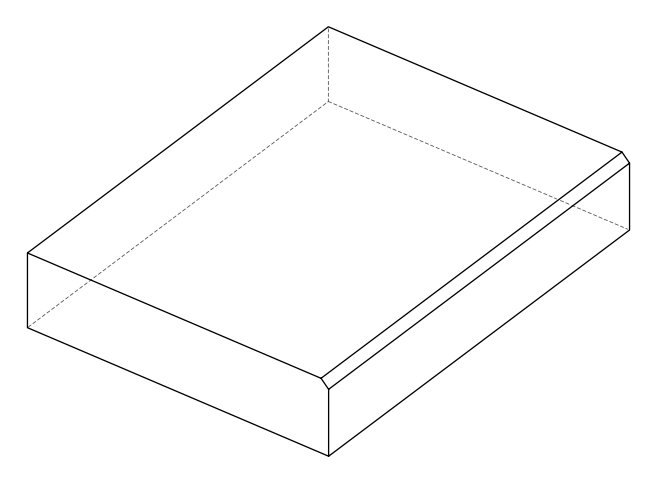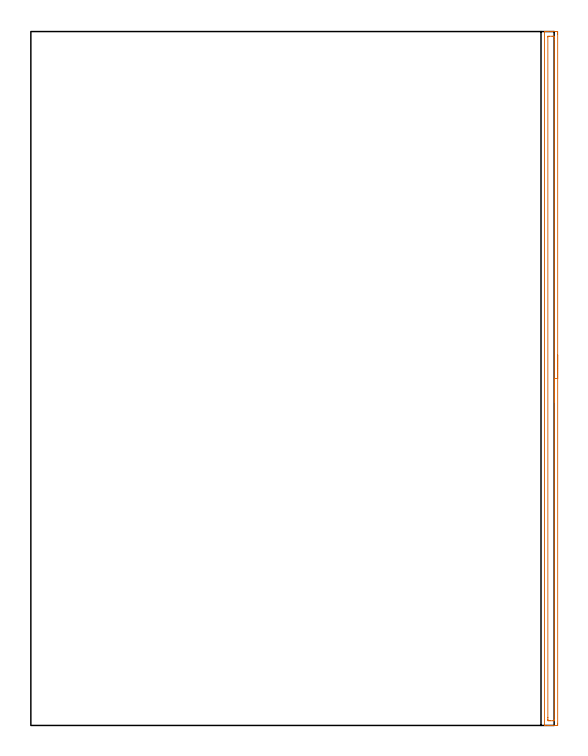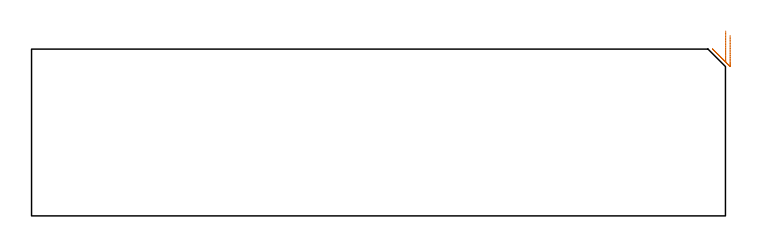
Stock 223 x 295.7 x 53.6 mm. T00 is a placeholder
(PLAN: 1 operations, 0 tool changes, 4.9 min)
(1 AREA_MILL | FG_CHAMFER_SURFACE | UGT0205_001 | 4.93 min | 4643 mm3)
(TOOL UGT0205_001 | Chamfer Mill 20 x 3 x 45 deg. | D20 FL50 Z2)
(OP 1 AREA_MILL)
G17 G21 G94 G90
T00 M6
G54
G17 G0 G90 X224.5 Y157.85 S1061 M3
G43 Z63.6 H0
Z58.
G94 G1 Y157.812 Z57.128 F250.
Y157.698 Z56.263
Y157.509 Z55.412
Y157.247 Z54.58
Y156.913 Z53.774
Y156.51 Z53.
Y156.042 Z52.264
Y155.51 Z51.572
Y154.921 Z50.929
Y154.278 Z50.34
Y153.586 Z49.808
Y152.85 Z49.34
Y152.076 Z48.937
Y151.27 Z48.603
Y150.438 Z48.341
Y149.586 Z48.152
Y148.722 Z48.038
Y147.85 Z48.
Y0.921
X224.499 Y0.605 Z48.001
X224.493 Y0.036 Z48.003
X224.491 Y0.007 Z48.005
X223.926 Y0. Z48.57
X222.145 Z50.349
X221.571 Z50.926
X221.255 Z51.241
X220.681 Z51.815
X220.365 Z52.13
X219.308 Z53.192
X218.944 Y0.007 Z53.548
X218.903 Y0.01 Z53.588
X218.9 Y0.158 Z53.6
Y295.542
X218.903 Y295.69 Z53.588
X218.946 Y295.7 Z53.545
X219.308 Z53.191
X219.732 Z52.767
X220.365 Z52.13
X221.571 Z50.926
X222.145 Z50.349
X223.639 Z48.857
X223.926 Y295.698 Z48.57
X224.491 Y295.693 Z48.005
X224.493 Y295.664 Z48.003
X224.499 Y295.095 Z48.001
X224.5 Y294.52 Z48.
Y147.85
X223.086 Z49.414
X223.085 Y2.288 Z49.415
X223.083 Y2.187 Z49.417
X223.077 Y2.01 Z49.423
X223.035 Y2.008 Z49.465
X222.532 Y2.001 Z49.968
X221.255 Z51.245
X220.75 Y2.003 Z51.75
X220.365 Y2.01 Z52.135
X220.321 Y2.389 Z52.179
X220.318 Y2.436 Z52.182
X220.314 Y3.282 Z52.186
Y3.332
X220.315 Y293.412 Z52.185
X220.317 Y293.513 Z52.183
X220.323 Y293.69 Z52.177
X220.365 Y293.692 Z52.135
X220.868 Y293.699 Z51.632
X222.145 Z50.355
X222.65 Y293.697 Z49.85
X223.035 Y293.69 Z49.465
X223.079 Y293.311 Z49.421
X223.082 Y293.264 Z49.418
X223.086 Y292.418 Z49.414
Y292.368
Y147.85
Y146.978 Z49.452
Y146.114 Z49.566
Y145.262 Z49.755
Y144.43 Z50.017
Y143.624 Z50.351
Y142.85 Z50.754
Y142.114 Z51.223
Y141.422 Z51.754
Y140.779 Z52.343
Y140.19 Z52.986
Y139.658 Z53.678
Y139.19 Z54.414
Y138.787 Z55.188
Y138.453 Z55.994
Y138.191 Z56.826
Y138.002 Z57.678
Y137.888 Z58.543
Y137.85 Z59.414
G0 Z63.6
M5
M2
